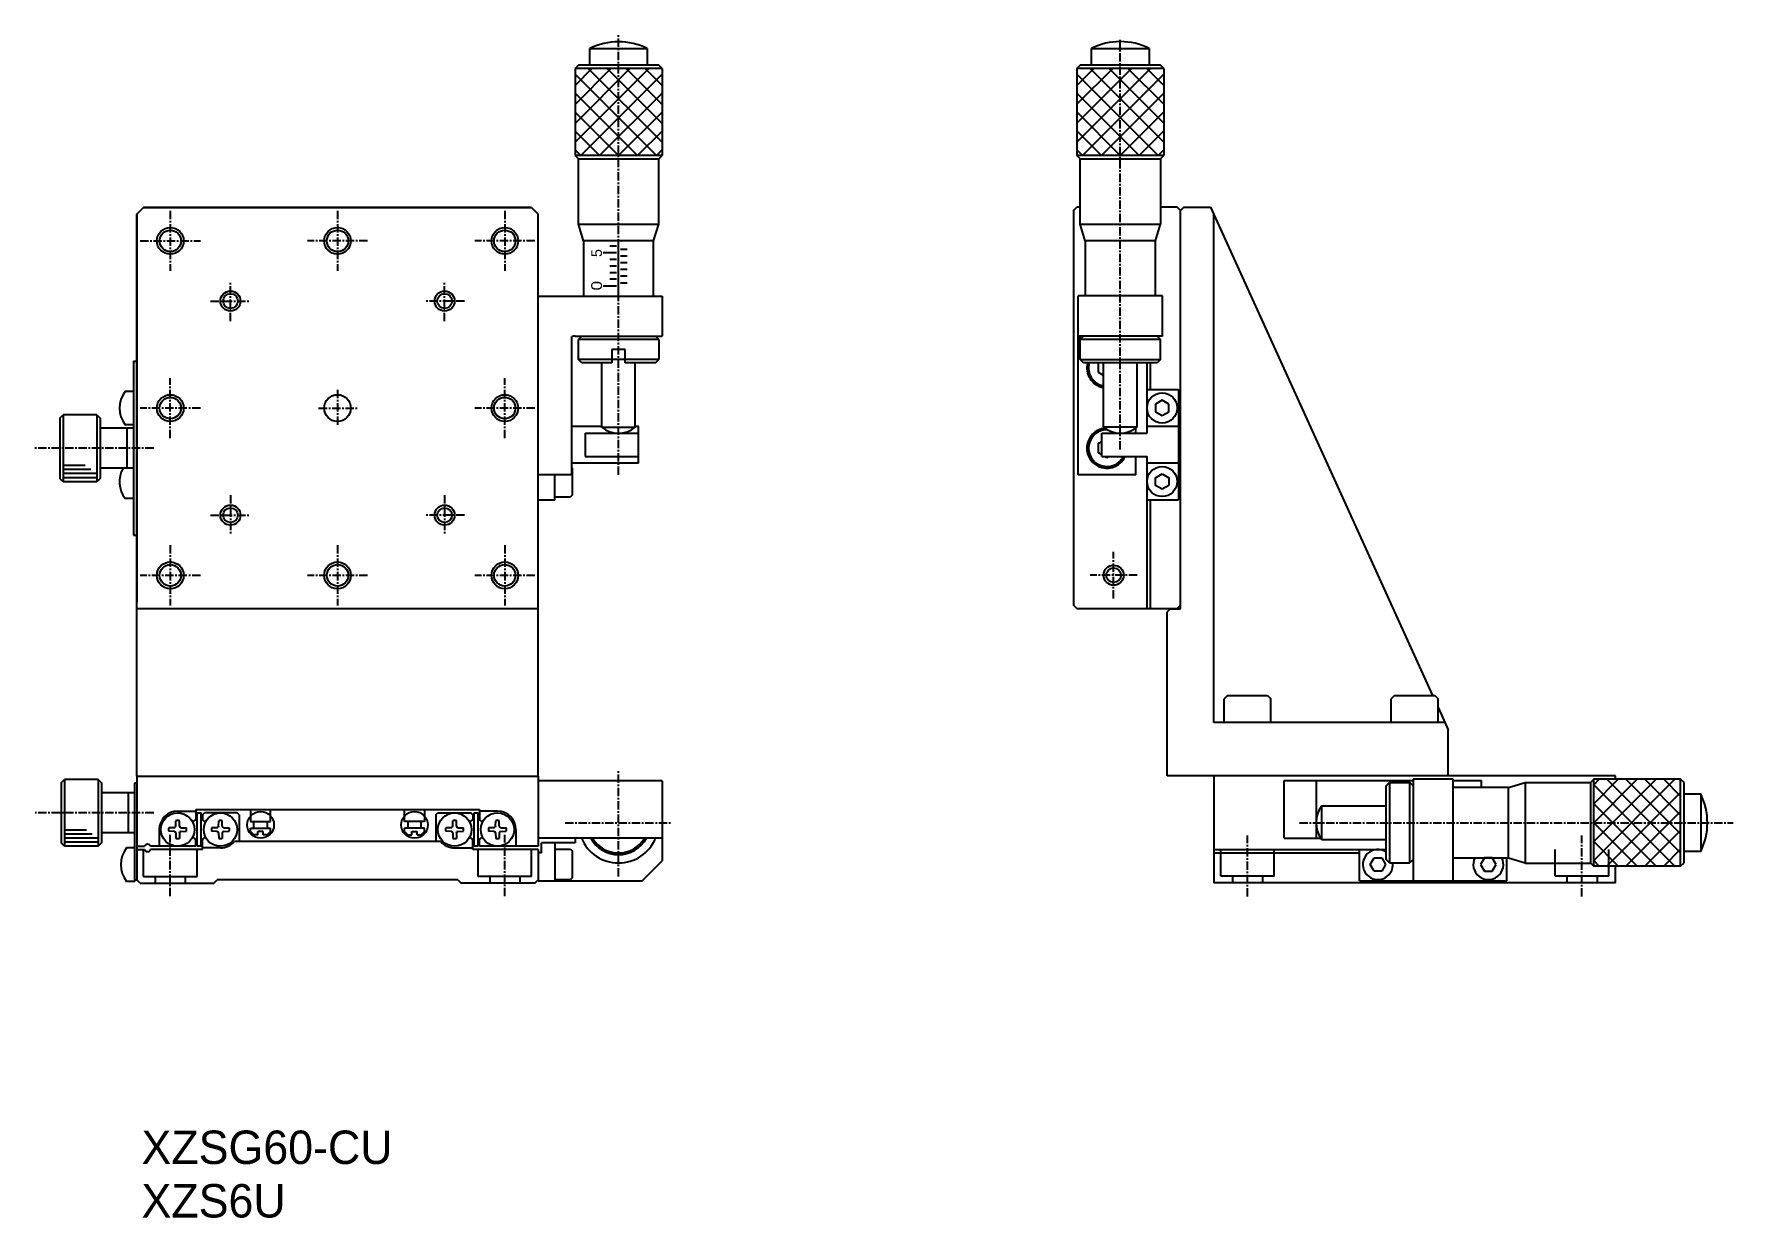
# Model space of a CAD drawing. Extents: x 154 to 408, y 47 to 224.
import ezdxf

# ---------------------------------------------------------------- set-up
doc = ezdxf.new("R2010")
doc.units = 0
doc.linetypes.add('CENTER', pattern=[2, 1.25, -0.25, 0.25, -0.25])
doc.layers.get('0').update_dxf_attribs({"linetype": 'CONTINUOUS'})
doc.layers.add('CENTER', color=1, linetype='CENTER')

msp = doc.modelspace()

# ---------------------------------------------------------------- linework, layer by layer
at = {"color": 3, "linetype": 'CONTINUOUS'}
for p, q in [((237.18, 222.23), (245.78, 222.23)), ((312.18, 222.25), (320.78, 222.25)), ((245.99, 219.23), (234.98, 208.21)), ((243.16, 219.23), (234.98, 211.04)), ((247.98, 219.23), (234.98, 219.23)), ((240.34, 219.23), (234.98, 213.87)), ((237.51, 219.23), (234.98, 216.7)), ((247.98, 208.21), (236.96, 219.23)), ((247.98, 211.04), (239.79, 219.23)), ((247.98, 213.87), (242.62, 219.23)), ((247.98, 216.7), (245.45, 219.23)), ((320.99, 219.25), (309.98, 208.24)), ((318.16, 219.25), (309.98, 211.07)), ((322.98, 219.25), (309.98, 219.25)), ((315.34, 219.25), (309.98, 213.9)), ((312.51, 219.25), (309.98, 216.72)), ((322.13, 206.25), (309.98, 218.41)), ((322.98, 218.41), (310.82, 206.25)), ((322.98, 208.24), (311.96, 219.25)), ((322.98, 211.07), (314.79, 219.25)), ((322.98, 213.9), (317.62, 219.25)), ((322.98, 216.72), (320.45, 219.25)), ((247.13, 206.23), (234.98, 218.38)), ((247.98, 218.38), (235.82, 206.23)), ((244.31, 206.23), (234.98, 215.55)), ((247.98, 215.55), (238.65, 206.23)), ((319.31, 206.25), (309.98, 215.58)), ((322.98, 215.58), (313.65, 206.25)), ((241.48, 206.23), (234.98, 212.73)), ((247.98, 212.73), (241.48, 206.23)), ((316.48, 206.25), (309.98, 212.75)), ((322.98, 212.75), (316.48, 206.25)), ((238.65, 206.23), (234.98, 209.9)), ((247.98, 209.9), (244.31, 206.23)), ((313.65, 206.25), (309.98, 209.93)), ((322.98, 209.93), (319.31, 206.25)), ((235.82, 206.23), (234.98, 207.07)), ((247.98, 206.23), (234.98, 206.23)), ((247.98, 207.07), (247.13, 206.23)), ((310.82, 206.25), (309.98, 207.1)), ((322.98, 206.25), (309.98, 206.25)), ((322.98, 207.1), (322.13, 206.25)), ((241.48, 185.23), (241.48, 193.23)), ((239.18, 191.73), (241.18, 191.73)), ((240.18, 192.73), (241.18, 192.73)), ((240.18, 190.73), (241.18, 190.73)), ((241.78, 192.23), (242.78, 192.23)), ((241.78, 191.23), (242.78, 191.23)), ((240.18, 189.73), (241.18, 189.73)), ((240.18, 188.73), (241.18, 188.73)), ((241.78, 190.23), (242.78, 190.23)), ((241.78, 189.23), (242.78, 189.23)), ((241.78, 188.23), (242.78, 188.23)), ((241.18, 186.73), (239.18, 186.73)), ((241.18, 187.73), (240.18, 187.73)), ((241.78, 187.23), (242.78, 187.23)), ((247.48, 178.73), (235.48, 178.73)), ((322.48, 178.75), (310.48, 178.75)), ((240.48, 175.73), (235.48, 175.73)), ((247.48, 175.73), (242.48, 175.73)), ((310.48, 175.75), (322.48, 175.75)), ((158.48, 167.48), (158.48, 157.48)), ((163.48, 167.48), (163.48, 157.48)), ((243.98, 165.6), (238.98, 165.6)), ((318.98, 165.63), (313.98, 165.63)), ((161.74, 159.88), (158.48, 159.88)), ((162.61, 159.28), (158.48, 159.28)), ((163.48, 158.68), (158.48, 158.68)), ((163.48, 158.08), (158.48, 158.08)), ((158.68, 112.98), (158.68, 102.98)), ((163.68, 112.98), (163.68, 102.98)), ((356.73, 112.5), (356.73, 100.5)), ((359.73, 100.5), (359.73, 112.5)), ((387.23, 100.85), (399.38, 113)), ((387.23, 103.68), (396.56, 113)), ((387.23, 106.5), (393.73, 113)), ((387.23, 109.33), (390.9, 113)), ((387.23, 112.16), (388.07, 113)), ((387.23, 100), (387.23, 113)), ((399.38, 100), (387.23, 112.16)), ((400.23, 101.99), (389.21, 113)), ((400.23, 104.82), (392.04, 113)), ((400.23, 107.65), (394.87, 113)), ((400.23, 110.47), (397.7, 113)), ((400.23, 100), (400.23, 113)), ((396.56, 100), (387.23, 109.33)), ((389.21, 100), (400.23, 111.02)), ((403.23, 110.8), (403.23, 102.2)), ((346.61, 104), (346.61, 109)), ((392.04, 100), (400.23, 108.19)), ((161.94, 105.38), (158.68, 105.38)), ((162.81, 104.78), (158.68, 104.78)), ((163.68, 104.18), (158.68, 104.18)), ((393.73, 100), (387.23, 106.5)), ((394.87, 100), (400.23, 105.36)), ((163.68, 103.58), (158.68, 103.58)), ((170.48, 98.48), (170.48, 102.48)), ((178.48, 98.48), (178.48, 102.48)), ((220.48, 98.48), (220.48, 102.48)), ((228.48, 98.48), (228.48, 102.48)), ((331.48, 98.5), (331.48, 102.5)), ((339.48, 98.5), (339.48, 102.5)), ((381.48, 98.5), (381.48, 102.5)), ((390.9, 100), (387.23, 103.68)), ((389.48, 98.5), (389.48, 102.5)), ((397.7, 100), (400.23, 102.53)), ((388.07, 100), (387.23, 100.85)), ((170.48, 98.48), (178.48, 98.48)), ((172.23, 98.48), (172.23, 97.48)), ((176.73, 98.48), (176.73, 97.48)), ((228.48, 98.48), (220.48, 98.48)), ((222.23, 98.48), (222.23, 97.48)), ((226.73, 98.48), (226.73, 97.48)), ((339.48, 98.5), (331.48, 98.5)), ((333.23, 98.5), (333.23, 97.5)), ((337.73, 98.5), (337.73, 97.5)), ((389.48, 98.5), (381.48, 98.5)), ((383.23, 98.5), (383.23, 97.5)), ((387.73, 98.5), (387.73, 97.5))]:
    msp.add_line(p, q, dxfattribs=at)
at = {"color": 7, "linetype": 'CONTINUOUS'}
for p, q in [((237.18, 219.73), (237.18, 222.23)), ((245.78, 222.23), (245.78, 219.73)), ((312.18, 219.75), (312.18, 222.25)), ((320.78, 222.25), (320.78, 219.75)), ((235.48, 219.73), (234.98, 219.23)), ((234.98, 219.23), (234.98, 206.23)), ((247.48, 219.73), (235.48, 219.73)), ((247.98, 219.23), (247.48, 219.73)), ((247.98, 219.23), (247.98, 206.23)), ((310.48, 219.75), (309.98, 219.25)), ((309.98, 219.25), (309.98, 206.25)), ((322.48, 219.75), (310.48, 219.75)), ((322.98, 219.25), (322.48, 219.75)), ((322.98, 219.25), (322.98, 206.25)), ((234.98, 206.23), (235.48, 205.73)), ((235.48, 205.73), (247.48, 205.73)), ((235.48, 195.98), (235.48, 205.73)), ((247.48, 205.73), (247.98, 206.23)), ((247.51, 195.98), (247.51, 205.73)), ((309.98, 206.25), (310.48, 205.75)), ((310.48, 196), (310.48, 205.75)), ((310.48, 205.75), (322.48, 205.75)), ((322.48, 205.75), (322.98, 206.25)), ((322.51, 196), (322.51, 205.75)), ((169.48, 197.48), (170.48, 198.48)), ((170.48, 198.48), (169.48, 197.48)), ((228.48, 198.48), (170.48, 198.48)), ((170.48, 198.48), (228.48, 198.48)), ((228.48, 198.48), (229.48, 197.48)), ((228.48, 198.48), (229.48, 197.48)), ((309.48, 198), (309.98, 198.5)), ((310.48, 198.5), (309.98, 198.5)), ((324.98, 198.5), (322.51, 198.5)), ((324.98, 198.5), (325.48, 198)), ((325.48, 198), (324.98, 198.5)), ((325.98, 198.5), (325.48, 198)), ((325.98, 198.5), (329.98, 198.5)), ((329.98, 198.5), (363.16, 125.5)), ((169.48, 113.48), (169.48, 197.48)), ((169.48, 197.48), (169.48, 139.48)), ((229.48, 113.48), (229.48, 197.48)), ((229.48, 139.48), (229.48, 197.48)), ((235.48, 195.98), (247.48, 195.98)), ((236.23, 193.48), (235.48, 195.98)), ((246.73, 193.48), (247.48, 195.98)), ((309.48, 198), (309.48, 139)), ((310.48, 196), (322.48, 196)), ((311.23, 193.5), (310.48, 196)), ((321.73, 193.5), (322.48, 196)), ((325.48, 138.48), (325.48, 198)), ((330.48, 121.5), (330.48, 197.4)), ((246.73, 193.48), (236.23, 193.48)), ((236.23, 193.48), (236.23, 185.23)), ((246.73, 185.23), (246.73, 193.48)), ((321.73, 193.5), (311.23, 193.5)), ((311.23, 193.5), (311.23, 185.25)), ((321.73, 185.25), (321.73, 193.5)), ((229.48, 185.23), (247.98, 185.23)), ((247.98, 185.23), (247.98, 179.23)), ((310.18, 158.5), (310.18, 185.25)), ((322.78, 185.25), (310.18, 185.25)), ((322.78, 179.25), (322.78, 185.25)), ((234.48, 158.48), (234.48, 179.18)), ((234.98, 179.23), (247.98, 179.23)), ((235.98, 179.23), (235.48, 178.73)), ((235.48, 175.73), (235.48, 178.73)), ((247.48, 178.73), (246.98, 179.23)), ((247.48, 178.73), (247.48, 175.73)), ((322.78, 179.25), (310.18, 179.25)), ((310.48, 175.75), (310.48, 179.25)), ((310.98, 179.25), (310.48, 178.75)), ((310.48, 175.75), (310.48, 178.75)), ((321.98, 179.25), (322.48, 178.75)), ((322.48, 175.75), (322.48, 178.75)), ((168.98, 175.48), (169.48, 175.48)), ((168.98, 175.48), (168.98, 149.48)), ((235.98, 175.23), (235.48, 175.73)), ((240.48, 175.23), (235.98, 175.23)), ((238.98, 165.6), (238.98, 175.23)), ((240.48, 177.23), (240.48, 175.23)), ((242.48, 177.23), (240.48, 177.23)), ((242.48, 175.73), (240.48, 175.73)), ((242.48, 175.23), (242.48, 177.23)), ((246.98, 175.23), (242.48, 175.23)), ((243.98, 165.6), (243.98, 175.23)), ((246.98, 175.23), (247.48, 175.73)), ((310.98, 175.25), (310.48, 175.75)), ((310.98, 175.25), (310.48, 175.75)), ((321.98, 175.25), (310.98, 175.25)), ((313.23, 175.23), (313.28, 175.25)), ((313.23, 173.78), (313.23, 175.23)), ((313.98, 165.63), (313.98, 175.25)), ((318.98, 165.63), (318.98, 175.25)), ((320.48, 171.25), (320.48, 175.25)), ((320.98, 171.25), (320.98, 175.25)), ((322.48, 175.75), (321.98, 175.25)), ((313.98, 173.35), (313.23, 173.78)), ((168.98, 170.98), (167.76, 170.98)), ((320.48, 171.25), (325.18, 171.25)), ((320.48, 164.75), (320.48, 171.25)), ((325.18, 171.25), (325.18, 154.75)), ((322.73, 169.66), (321.73, 169.08)), ((321.73, 169.08), (321.73, 167.93)), ((321.73, 167.93), (322.73, 167.35)), ((323.73, 169.08), (322.73, 169.66)), ((322.73, 167.35), (323.73, 167.93)), ((323.73, 167.93), (323.73, 169.08)), ((157.98, 166.98), (158.48, 167.48)), ((157.98, 166.98), (157.98, 157.98)), ((163.48, 167.48), (158.48, 167.48)), ((163.48, 167.48), (163.98, 166.98)), ((163.98, 166.98), (163.98, 157.98)), ((168.98, 165.48), (163.98, 165.48)), ((168.98, 165.98), (167.76, 165.98)), ((167.98, 165.48), (167.98, 159.48)), ((238.98, 165.73), (234.48, 165.73)), ((244.48, 165.73), (243.98, 165.73)), ((244.48, 160.23), (244.48, 165.73)), ((318.78, 164.75), (318.78, 165.48)), ((325.18, 165.75), (320.48, 165.75)), ((236.48, 164.73), (244.48, 164.73)), ((236.48, 164.73), (236.48, 161.23)), ((313.23, 163.23), (313.73, 163.51)), ((313.23, 161.78), (313.23, 163.23)), ((313.73, 164.75), (320.48, 164.75)), ((313.73, 161.25), (313.73, 164.75)), ((244.48, 160.23), (234.48, 160.23)), ((236.48, 161.23), (244.48, 161.23)), ((313.73, 161.49), (313.23, 161.78)), ((313.73, 161.25), (320.48, 161.25)), ((314.48, 161.06), (314.14, 161.25)), ((314.81, 161.25), (314.48, 161.06)), ((318.78, 158.5), (318.78, 161.25)), ((320.48, 138.5), (320.48, 161.25)), ((320.48, 154.75), (320.48, 161.25)), ((325.18, 160.25), (320.48, 160.25)), ((158.48, 157.48), (157.98, 157.98)), ((163.48, 157.48), (158.48, 157.48)), ((163.98, 157.98), (163.48, 157.48)), ((168.98, 159.48), (163.98, 159.48)), ((234.48, 158.48), (229.48, 158.48)), ((231.98, 154.73), (231.98, 158.48)), ((234.48, 159.53), (234.58, 159.43)), ((234.58, 155.53), (234.58, 159.43)), ((318.78, 158.5), (310.18, 158.5)), ((321.73, 158.08), (322.73, 158.66)), ((321.73, 156.93), (321.73, 158.08)), ((322.73, 158.66), (323.73, 158.08)), ((323.73, 158.08), (323.73, 156.93)), ((168.98, 154.98), (167.76, 154.98)), ((231.98, 155.23), (234.28, 155.23)), ((234.58, 155.53), (234.28, 155.23)), ((322.73, 156.35), (321.73, 156.93)), ((323.73, 156.93), (322.73, 156.35)), ((231.98, 154.73), (229.48, 154.73)), ((320.48, 154.75), (325.18, 154.75)), ((320.98, 138.5), (320.98, 154.75)), ((168.98, 149.48), (169.48, 149.48)), ((229.48, 138.48), (169.48, 138.48)), ((309.98, 138.5), (309.48, 139)), ((309.98, 138.5), (324.98, 138.5)), ((323.95, 138.48), (323.48, 138)), ((323.48, 113.5), (323.48, 138)), ((323.95, 138.48), (325.48, 138.48)), ((325.48, 139), (324.95, 138.48)), ((332.48, 125.5), (331.98, 125)), ((331.98, 121.5), (331.98, 125)), ((332.48, 125.5), (338.48, 125.5)), ((338.48, 125.5), (338.98, 125)), ((338.98, 121.5), (338.98, 125)), ((357.48, 125.5), (356.98, 125)), ((356.98, 121.5), (356.98, 125)), ((357.48, 125.5), (363.48, 125.5)), ((363.48, 125.5), (363.98, 125)), ((363.98, 121.5), (363.98, 125)), ((363.98, 123.7), (365.48, 120.4)), ((364.98, 121.5), (330.48, 121.5)), ((365.48, 113.5), (365.48, 120.4)), ((158.18, 112.48), (158.68, 112.98)), ((158.18, 112.48), (158.18, 103.48)), ((163.68, 112.98), (158.68, 112.98)), ((163.68, 112.98), (164.18, 112.48)), ((164.18, 112.48), (164.18, 103.48)), ((169.18, 97.73), (169.18, 112.48)), ((169.18, 112.48), (169.48, 112.48)), ((169.48, 113.48), (169.48, 97.98)), ((169.48, 113.48), (229.48, 113.48)), ((169.48, 113.48), (229.48, 113.48)), ((229.48, 113.48), (229.48, 102.98)), ((247.98, 112.78), (229.48, 112.78)), ((247.98, 112.78), (247.98, 100.78)), ((390.48, 113.5), (323.48, 113.5)), ((330.48, 113.5), (330.48, 97.5)), ((340.98, 104.2), (340.98, 112.8)), ((340.98, 112.8), (360.23, 112.8)), ((345.73, 112.8), (345.73, 104.2)), ((356.23, 112), (356.73, 112.5)), ((356.23, 101), (356.23, 112)), ((356.73, 112.5), (359.73, 112.5)), ((360.23, 112), (359.73, 112.5)), ((366.23, 113), (360.23, 113)), ((360.23, 113), (360.23, 97.8)), ((366.23, 97.8), (366.23, 113)), ((366.23, 112.8), (370.48, 112.8)), ((374.48, 111.75), (366.23, 111.75)), ((370.48, 111.75), (370.48, 112.8)), ((374.48, 111.75), (376.98, 112.5)), ((374.48, 101.25), (374.48, 111.75)), ((376.98, 112.5), (376.98, 100.5)), ((376.98, 112.5), (386.73, 112.5)), ((387.23, 113), (386.73, 112.5)), ((386.73, 112.5), (386.73, 100.5)), ((400.23, 113), (387.23, 113)), ((390.48, 113), (390.48, 113.5)), ((400.73, 112.5), (400.23, 113)), ((400.73, 100.5), (400.73, 112.5)), ((169.18, 110.98), (164.18, 110.98)), ((168.18, 110.98), (168.18, 104.98)), ((400.73, 110.8), (403.23, 110.8)), ((175.3, 105.98), (175.32, 106.8)), ((175.58, 108.23), (178.28, 108.23)), ((175.85, 105.98), (175.84, 106.8)), ((178.28, 108.48), (220.68, 108.48)), ((178.28, 108.48), (178.28, 106.89)), ((178.48, 102.98), (178.48, 107.98)), ((178.48, 107.98), (179.08, 107.98)), ((179.08, 102.98), (179.08, 107.98)), ((179.28, 107.68), (179.58, 107.98)), ((179.28, 107.68), (179.28, 106.89)), ((184.48, 107.98), (179.58, 107.98)), ((181.7, 105.98), (181.72, 106.8)), ((182.25, 105.98), (182.24, 106.8)), ((184.78, 107.68), (184.48, 107.98)), ((184.78, 107.68), (184.78, 103.68)), ((186.48, 108.48), (186.48, 106.68)), ((186.48, 106.68), (189.48, 106.68)), ((186.98, 105.68), (186.98, 106.68)), ((188.98, 106.68), (188.98, 105.68)), ((189.48, 106.68), (189.48, 108.48)), ((209.48, 106.68), (209.48, 108.48)), ((212.48, 106.68), (209.48, 106.68)), ((209.98, 106.68), (209.98, 105.68)), ((211.98, 105.68), (211.98, 106.68)), ((212.48, 108.48), (212.48, 106.68)), ((214.18, 107.68), (214.48, 107.98)), ((214.18, 107.68), (214.18, 103.68)), ((214.48, 107.98), (219.38, 107.98)), ((216.7, 105.98), (216.72, 106.8)), ((217.25, 105.98), (217.24, 106.8)), ((219.68, 107.68), (219.38, 107.98)), ((219.68, 107.68), (219.68, 106.89)), ((219.88, 102.98), (219.88, 107.98)), ((219.88, 107.98), (220.48, 107.98)), ((220.48, 102.98), (220.48, 107.98)), ((220.68, 108.48), (220.68, 106.89)), ((223.38, 108.23), (220.68, 108.23)), ((223.1, 105.98), (223.12, 106.8)), ((223.65, 105.98), (223.64, 106.8)), ((346.61, 109), (356.23, 109)), ((169.18, 104.98), (164.18, 104.98)), ((172.83, 105.48), (172.83, 102.98)), ((175.1, 105.75), (174.25, 105.74)), ((175.1, 105.2), (174.25, 105.22)), ((175.1, 105.75), (175.23, 105.81)), ((175.1, 105.2), (175.23, 105.14)), ((175.3, 105.98), (175.23, 105.81)), ((175.3, 104.98), (175.23, 105.14)), ((175.3, 104.98), (175.32, 104.15)), ((175.85, 104.98), (175.84, 104.15)), ((175.85, 105.98), (175.93, 105.81)), ((175.85, 104.98), (175.93, 105.14)), ((176.06, 105.75), (175.93, 105.81)), ((176.06, 105.2), (175.93, 105.14)), ((176.06, 105.75), (176.9, 105.74)), ((176.06, 105.2), (176.9, 105.22)), ((181.5, 105.75), (180.65, 105.74)), ((181.5, 105.2), (180.65, 105.22)), ((181.5, 105.75), (181.63, 105.81)), ((181.5, 105.2), (181.63, 105.14)), ((181.7, 105.98), (181.63, 105.81)), ((181.7, 104.98), (181.63, 105.14)), ((181.7, 104.98), (181.72, 104.15)), ((182.25, 104.98), (182.24, 104.15)), ((182.25, 105.98), (182.33, 105.81)), ((182.25, 104.98), (182.33, 105.14)), ((182.46, 105.75), (182.33, 105.81)), ((182.46, 105.2), (182.33, 105.14)), ((182.46, 105.75), (183.3, 105.74)), ((182.46, 105.2), (183.3, 105.22)), ((186.48, 105.68), (189.48, 105.68)), ((186.48, 105.18), (186.48, 105.68)), ((186.48, 105.18), (186.98, 104.68)), ((187.58, 104.68), (186.98, 104.68)), ((187.58, 104.68), (187.58, 105.18)), ((188.38, 105.18), (187.58, 105.18)), ((188.38, 104.68), (188.38, 105.18)), ((188.98, 104.68), (188.38, 104.68)), ((189.48, 105.18), (188.98, 104.68)), ((189.48, 105.18), (189.48, 105.68)), ((212.48, 105.68), (209.48, 105.68)), ((209.48, 105.18), (209.48, 105.68)), ((209.48, 105.18), (209.98, 104.68)), ((209.98, 104.68), (210.58, 104.68)), ((210.58, 105.18), (211.38, 105.18)), ((210.58, 104.68), (210.58, 105.18)), ((211.38, 104.68), (211.38, 105.18)), ((211.38, 104.68), (211.98, 104.68)), ((212.48, 105.18), (211.98, 104.68)), ((212.48, 105.18), (212.48, 105.68)), ((216.5, 105.75), (215.65, 105.74)), ((216.5, 105.2), (215.65, 105.22)), ((216.5, 105.75), (216.63, 105.81)), ((216.5, 105.2), (216.63, 105.14)), ((216.7, 105.98), (216.63, 105.81)), ((216.7, 104.98), (216.63, 105.14)), ((216.7, 104.98), (216.72, 104.15)), ((217.25, 104.98), (217.24, 104.15)), ((217.25, 105.98), (217.33, 105.81)), ((217.25, 104.98), (217.33, 105.14)), ((217.46, 105.75), (217.33, 105.81)), ((217.46, 105.2), (217.33, 105.14)), ((217.46, 105.75), (218.3, 105.74)), ((217.46, 105.2), (218.3, 105.22)), ((222.9, 105.75), (222.05, 105.74)), ((222.9, 105.2), (222.05, 105.22)), ((222.9, 105.75), (223.03, 105.81)), ((222.9, 105.2), (223.03, 105.14)), ((223.1, 105.98), (223.03, 105.81)), ((223.1, 104.98), (223.03, 105.14)), ((223.1, 104.98), (223.12, 104.15)), ((223.65, 104.98), (223.64, 104.15)), ((223.65, 105.98), (223.73, 105.81)), ((223.65, 104.98), (223.73, 105.14)), ((223.86, 105.75), (223.73, 105.81)), ((223.86, 105.2), (223.73, 105.14)), ((223.86, 105.75), (224.7, 105.74)), ((223.86, 105.2), (224.7, 105.22)), ((226.13, 105.48), (226.13, 102.98)), ((247.98, 104.18), (229.48, 104.18)), ((234.98, 104.18), (234.98, 103.48)), ((340.98, 104.2), (346.46, 104.2)), ((158.68, 102.98), (158.18, 103.48)), ((163.68, 102.98), (158.68, 102.98)), ((164.18, 103.48), (163.68, 102.98)), ((169.18, 102.73), (167.96, 102.73)), ((169.48, 102.98), (170.62, 102.98)), ((169.48, 102.48), (170.62, 102.48)), ((178.28, 102.98), (171.54, 102.98)), ((179.28, 102.48), (171.54, 102.48)), ((178.28, 102.98), (178.28, 104.06)), ((179.08, 102.98), (178.48, 102.98)), ((179.28, 102.48), (179.28, 104.06)), ((181.98, 102.73), (179.28, 102.73)), ((214.9, 103.68), (184.06, 103.68)), ((216.98, 102.73), (219.68, 102.73)), ((219.68, 102.48), (219.68, 104.06)), ((229.48, 102.48), (219.68, 102.48)), ((220.48, 102.98), (219.88, 102.98)), ((220.68, 102.98), (220.68, 104.06)), ((229.48, 102.98), (220.68, 102.98)), ((229.48, 102.48), (229.48, 97.78)), ((229.98, 101.98), (229.48, 101.98)), ((234.98, 103.48), (229.98, 103.48)), ((229.98, 101.98), (229.98, 103.48)), ((231.98, 103.48), (231.98, 97.78)), ((231.98, 102.53), (234.28, 102.53)), ((234.28, 102.53), (234.58, 102.23)), ((234.58, 98.33), (234.58, 102.23)), ((330.48, 102.5), (356.23, 102.5)), ((330.48, 102), (352.23, 102)), ((346.61, 104), (356.23, 104)), ((352.23, 97.8), (352.23, 102.5)), ((403.23, 102.2), (400.73, 102.2)), ((244.98, 97.78), (247.98, 100.78)), ((353.82, 100.25), (354.4, 101.25)), ((354.4, 99.25), (353.82, 100.25)), ((354.4, 101.25), (355.56, 101.25)), ((355.56, 99.25), (354.4, 99.25)), ((355.56, 101.25), (356.13, 100.25)), ((356.13, 100.25), (355.56, 99.25)), ((356.73, 100.5), (356.23, 101)), ((356.73, 100.5), (359.73, 100.5)), ((360.23, 101), (359.73, 100.5)), ((366.23, 101.25), (374.48, 101.25)), ((370.9, 101.25), (370.32, 100.25)), ((370.32, 100.25), (370.9, 99.25)), ((372.06, 101.25), (370.9, 101.25)), ((370.9, 99.25), (372.06, 99.25)), ((372.63, 100.25), (372.06, 101.25)), ((372.06, 99.25), (372.63, 100.25)), ((374.23, 97.8), (374.23, 101.25)), ((374.48, 101.25), (376.98, 100.5)), ((376.98, 100.47), (386.73, 100.47)), ((386.73, 100.5), (387.23, 100)), ((400.23, 100), (387.23, 100)), ((390.48, 97.5), (390.48, 100)), ((400.23, 100), (400.73, 100.5)), ((169.18, 97.73), (167.96, 97.73)), ((169.18, 97.98), (169.48, 97.98)), ((169.98, 97.48), (169.48, 97.98)), ((169.98, 97.48), (180.98, 97.48)), ((180.98, 97.48), (181.48, 97.98)), ((217.48, 97.98), (181.48, 97.98)), ((217.48, 97.98), (217.98, 97.48)), ((228.98, 97.48), (217.98, 97.48)), ((228.98, 97.48), (229.48, 97.98)), ((244.98, 97.78), (229.48, 97.78)), ((231.98, 98.03), (234.28, 98.03)), ((234.58, 98.33), (234.28, 98.03)), ((390.48, 97.5), (330.48, 97.5)), ((352.23, 97.8), (374.23, 97.8))]:
    msp.add_line(p, q, dxfattribs=at)
at = {"color": 3, "linetype": 'CONTINUOUS'}
for centre, radius in [((174.48, 193.48), 2), ((199.48, 193.48), 2), ((224.48, 193.48), 2), ((183.48, 184.48), 1.5), ((215.48, 184.48), 1.5), ((174.48, 168.48), 2), ((224.48, 168.48), 2), ((183.48, 152.48), 1.5), ((215.48, 152.48), 1.5), ((174.48, 143.48), 2), ((199.48, 143.48), 2), ((224.48, 143.48), 2), ((315.48, 143.5), 1.5), ((187.98, 106.18), 2), ((210.98, 106.18), 2)]:
    msp.add_circle(centre, radius, dxfattribs=at)
at = {"color": 7, "linetype": 'CONTINUOUS'}
for centre, radius in [((174.48, 193.48), 1.6), ((199.48, 193.48), 1.6), ((224.48, 193.48), 1.6), ((183.48, 184.48), 1.1), ((215.48, 184.48), 1.1), ((199.48, 168.48), 2), ((322.73, 168.5), 2.25), ((174.48, 168.48), 1.6), ((224.48, 168.48), 1.6), ((322.73, 157.5), 2.25), ((183.48, 152.48), 1.1), ((215.48, 152.48), 1.1), ((174.48, 143.48), 1.6), ((199.48, 143.48), 1.6), ((224.48, 143.48), 1.6), ((315.48, 143.5), 1.1), ((175.58, 105.48), 2.5), ((181.98, 105.48), 2.5), ((216.98, 105.48), 2.5), ((223.38, 105.48), 2.5)]:
    msp.add_circle(centre, radius, dxfattribs=at)
for centre, radius, start, end in [((241.48, 213.48), 9.75, 63.8162, 116.1838), ((316.48, 213.51), 9.75, 63.8162, 116.1838), ((234.98, 176.23), 3, 90, 99.5941), ((314.48, 174.5), 3, 165.5225, 260.406), ((314.48, 174.5), 2.75, 164.1734, 259.5244), ((170.88, 168.48), 4, 141.3178, 218.6822), ((241.48, 168.73), 4, 231.3178, 308.6822), ((314.48, 162.5), 3, 95.9194, 335.3756), ((314.48, 162.5), 2.75, 88.6479, 332.9643), ((316.48, 168.75), 4, 231.3178, 308.6822), ((170.88, 157.48), 4, 150, 218.6822), ((394.48, 106.5), 9.75, 333.8162, 26.1838), ((175.58, 105.48), 2.75, 90, 180), ((175.58, 105.48), 1.35, 78.8959, 101.1041), ((178.78, 105.48), 1.5, 101.537, 130.5416), ((178.78, 105.48), 1.5, 49.4584, 78.4631), ((181.98, 105.48), 1.35, 78.8959, 101.1041), ((216.98, 105.48), 1.35, 78.8959, 101.1041), ((220.18, 105.48), 1.5, 101.537, 130.5416), ((220.18, 105.48), 1.5, 49.4584, 78.4631), ((223.38, 105.48), 1.35, 78.8959, 101.1041), ((223.38, 105.48), 2.75, 0, 90), ((349.73, 106.5), 4, 141.3178, 218.6822), ((175.58, 105.48), 1.35, 168.8959, 191.1041), ((175.58, 105.48), 1.35, 258.8959, 281.1041), ((175.58, 105.48), 1.35, 348.8959, 11.1041), ((178.78, 105.48), 1.5, 229.4584, 258.463), ((178.78, 105.48), 1.5, 281.537, 310.5416), ((181.98, 105.48), 1.35, 168.8959, 191.1041), ((181.98, 105.48), 1.35, 258.8959, 281.1041), ((181.98, 105.48), 1.35, 348.8959, 11.1041), ((216.98, 105.48), 1.35, 168.8959, 191.1041), ((216.98, 105.48), 1.35, 258.8959, 281.1041), ((216.98, 105.48), 1.35, 348.8959, 11.1041), ((220.18, 105.48), 1.5, 229.4584, 258.463), ((220.18, 105.48), 1.5, 281.537, 310.5416), ((223.38, 105.48), 1.35, 168.8959, 191.1041), ((223.38, 105.48), 1.35, 258.8959, 281.1041), ((223.38, 105.48), 1.35, 348.8959, 11.1041), ((241.48, 106.48), 6, 202.5403, 337.4597), ((241.48, 106.48), 4.5, 210.7379, 329.2621), ((171.08, 100.23), 4, 141.3178, 218.6822), ((171.08, 102.78), 0.5, 23.5782, 156.4218), ((171.08, 102.68), 0.5, 203.5782, 336.4218), ((181.98, 105.48), 2.75, 270, 319.1149), ((216.98, 105.48), 2.75, 220.8851, 270), ((354.98, 100.25), 2.25, 56.251, 6.3794), ((371.48, 100.25), 2.25, 153.6122, 26.3878)]:
    msp.add_arc(centre, radius, start, end, dxfattribs=at)
at = {"color": 3, "linetype": 'CONTINUOUS'}
msp.add_arc((241.48, 106.48), 4.75, 208.9608, 331.0392, dxfattribs=at)
at = {"layer": 'CENTER', "color": 1, "linetype": 'CENTER'}
for p, q in [((241.48, 158.48), (241.48, 224.41)), ((316.48, 162.28), (316.48, 223.69)), ((174.48, 197.98), (174.48, 188.98)), ((199.48, 197.98), (199.48, 188.98)), ((224.48, 197.98), (224.48, 188.98)), ((169.98, 193.48), (178.98, 193.48)), ((203.98, 193.48), (194.98, 193.48)), ((228.98, 193.48), (219.98, 193.48)), ((183.48, 181.48), (183.48, 187.48)), ((215.48, 181.48), (215.48, 187.48)), ((180.48, 184.48), (186.48, 184.48)), ((218.48, 184.48), (212.48, 184.48)), ((174.48, 163.98), (174.48, 172.98)), ((224.48, 163.98), (224.48, 172.98)), ((199.48, 171.23), (199.48, 165.83)), ((178.98, 168.48), (169.98, 168.48)), ((196.66, 168.48), (202.61, 168.48)), ((228.98, 168.48), (219.98, 168.48)), ((172, 162.48), (154.11, 162.48)), ((183.48, 155.48), (183.48, 149.48)), ((215.48, 155.48), (215.48, 149.48)), ((180.48, 152.48), (186.48, 152.48)), ((218.48, 152.48), (212.48, 152.48)), ((174.48, 147.98), (174.48, 138.98)), ((199.48, 147.98), (199.48, 138.98)), ((224.48, 147.98), (224.48, 138.98)), ((315.48, 140), (315.48, 147)), ((178.98, 143.48), (169.98, 143.48)), ((203.98, 143.48), (194.98, 143.48)), ((228.98, 143.48), (219.98, 143.48)), ((318.98, 143.5), (311.98, 143.5)), ((241.48, 98.48), (241.48, 114.48)), ((172, 107.98), (154.31, 107.98)), ((174.48, 95.53), (174.48, 104.68)), ((224.48, 95.53), (224.48, 104.68)), ((233.48, 106.48), (249.48, 106.48)), ((335.48, 95.45), (335.48, 104.59)), ((343.25, 106.5), (408.06, 106.5)), ((385.48, 95.45), (385.48, 104.59))]:
    msp.add_line(p, q, dxfattribs=at)

# ---------------------------------------------------------------- texts
at = {"color": 3, "linetype": 'CONTINUOUS'}
msp.add_text('5', height=1.6, rotation=90, dxfattribs=at).set_placement((239, 191.06))
at = {"color": 3, "linetype": 'CONTINUOUS', "width": 1.2}
msp.add_text('0', height=1.6, rotation=90, dxfattribs=at).set_placement((239, 186.06))
at = {"color": 7, "linetype": 'CONTINUOUS'}
for s, p in [('XZSG60-CU', (170.18, 55.48)), ('XZS6U', (170.18, 47.48))]:
    msp.add_text(s, height=5, dxfattribs=at).set_placement(p)

doc.saveas('drawing.dxf')
